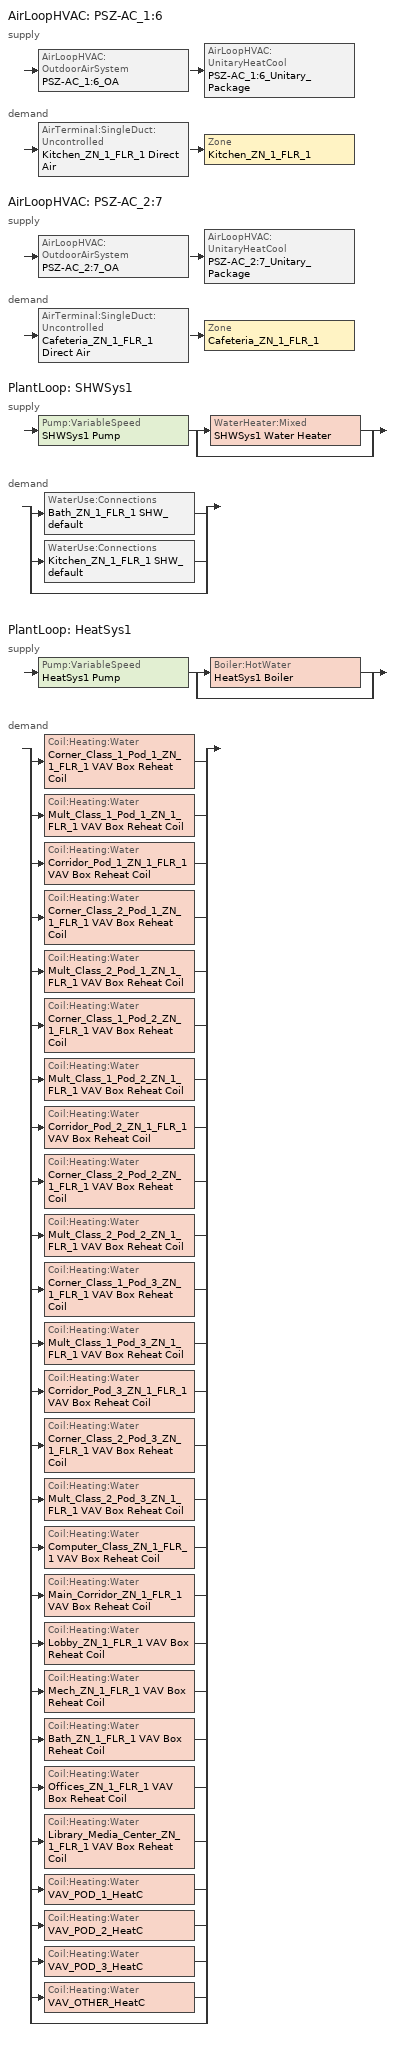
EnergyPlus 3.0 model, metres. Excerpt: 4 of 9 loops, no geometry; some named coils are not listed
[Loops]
AirLoopHVAC 'PSZ-AC_1:6'
 supply: AirLoopHVAC:OutdoorAirSystem 'PSZ-AC_1:6_OA' > AirLoopHVAC:UnitaryHeatCool 'PSZ-AC_1:6_Unitary_Package'
 demand: AirTerminal:SingleDuct:Uncontrolled 'Kitchen_ZN_1_FLR_1 Direct Air' > Zone 'Kitchen_ZN_1_FLR_1'
AirLoopHVAC 'PSZ-AC_2:7'
 supply: AirLoopHVAC:OutdoorAirSystem 'PSZ-AC_2:7_OA' > AirLoopHVAC:UnitaryHeatCool 'PSZ-AC_2:7_Unitary_Package'
 demand: AirTerminal:SingleDuct:Uncontrolled 'Cafeteria_ZN_1_FLR_1 Direct Air' > Zone 'Cafeteria_ZN_1_FLR_1'
PlantLoop 'SHWSys1'
 supply: Pump:VariableSpeed 'SHWSys1 Pump' > split
  | WaterHeater:Mixed 'SHWSys1 Water Heater'
  | bypass
 demand: split
  | WaterUse:Connections 'Bath_ZN_1_FLR_1 SHW_default'
  | WaterUse:Connections 'Kitchen_ZN_1_FLR_1 SHW_default'
  | bypass
PlantLoop 'HeatSys1'
 supply: Pump:VariableSpeed 'HeatSys1 Pump' > split
  | Boiler:HotWater 'HeatSys1 Boiler'
  | bypass
 demand: split
  | Coil:Heating:Water 'Corner_Class_1_Pod_1_ZN_1_FLR_1 VAV Box Reheat Coil'
  | Coil:Heating:Water 'Mult_Class_1_Pod_1_ZN_1_FLR_1 VAV Box Reheat Coil'
  | Coil:Heating:Water 'Corridor_Pod_1_ZN_1_FLR_1 VAV Box Reheat Coil'
  | Coil:Heating:Water 'Corner_Class_2_Pod_1_ZN_1_FLR_1 VAV Box Reheat Coil'
  | Coil:Heating:Water 'Mult_Class_2_Pod_1_ZN_1_FLR_1 VAV Box Reheat Coil'
  | Coil:Heating:Water 'Corner_Class_1_Pod_2_ZN_1_FLR_1 VAV Box Reheat Coil'
  | Coil:Heating:Water 'Mult_Class_1_Pod_2_ZN_1_FLR_1 VAV Box Reheat Coil'
  | Coil:Heating:Water 'Corridor_Pod_2_ZN_1_FLR_1 VAV Box Reheat Coil'
  | Coil:Heating:Water 'Corner_Class_2_Pod_2_ZN_1_FLR_1 VAV Box Reheat Coil'
  | Coil:Heating:Water 'Mult_Class_2_Pod_2_ZN_1_FLR_1 VAV Box Reheat Coil'
  | Coil:Heating:Water 'Corner_Class_1_Pod_3_ZN_1_FLR_1 VAV Box Reheat Coil'
  | Coil:Heating:Water 'Mult_Class_1_Pod_3_ZN_1_FLR_1 VAV Box Reheat Coil'
  | Coil:Heating:Water 'Corridor_Pod_3_ZN_1_FLR_1 VAV Box Reheat Coil'
  | Coil:Heating:Water 'Corner_Class_2_Pod_3_ZN_1_FLR_1 VAV Box Reheat Coil'
  | Coil:Heating:Water 'Mult_Class_2_Pod_3_ZN_1_FLR_1 VAV Box Reheat Coil'
  | Coil:Heating:Water 'Computer_Class_ZN_1_FLR_1 VAV Box Reheat Coil'
  | Coil:Heating:Water 'Main_Corridor_ZN_1_FLR_1 VAV Box Reheat Coil'
  | Coil:Heating:Water 'Lobby_ZN_1_FLR_1 VAV Box Reheat Coil'
  | Coil:Heating:Water 'Mech_ZN_1_FLR_1 VAV Box Reheat Coil'
  | Coil:Heating:Water 'Bath_ZN_1_FLR_1 VAV Box Reheat Coil'
  | Coil:Heating:Water 'Offices_ZN_1_FLR_1 VAV Box Reheat Coil'
  | Coil:Heating:Water 'Library_Media_Center_ZN_1_FLR_1 VAV Box Reheat Coil'
  | Coil:Heating:Water 'VAV_POD_1_HeatC'
  | Coil:Heating:Water 'VAV_POD_2_HeatC'
  | Coil:Heating:Water 'VAV_POD_3_HeatC'
  | Coil:Heating:Water 'VAV_OTHER_HeatC'
  | bypass
[ComponentCost:LineItem]
Name | Line Item Type | Item | Cost per Each | Quantity | Cost per Unit of Output Capacity
Infiltration:Kitchen_ZN_1_FLR_1 | General | Kitchen_ZN_1_FLR_1 | 1 | 0.0597
People:Kitchen_ZN_1_FLR_1 | General | Kitchen_ZN_1_FLR_1 | 1 | 25.2
LIGHTING EQUIP:Kitchen_ZN_1_FLR_1 | Lights | Kitchen_ZN_1_FLR_1 |  |  | 1
ElectricEquipment:Kitchen_ZN_1_FLR_1:MiscElec | General | Kitchen_ZN_1_FLR_1 | 1 | 31.9956
GasEquipment:Kitchen_ZN_1_FLR_1:MiscGas | General | Kitchen_ZN_1_FLR_1 | 1 | 240.4248
ElectricEquipment:Kitchen_ZN_1_FLR_1:ExhFan | General | Kitchen_ZN_1_FLR_1 | 1 | 1.3111
Infiltration:Cafeteria_ZN_1_FLR_1 | General | Cafeteria_ZN_1_FLR_1 | 1 | 0.14
People:Cafeteria_ZN_1_FLR_1 | General | Cafeteria_ZN_1_FLR_1 | 1 | 226.044
LIGHTING EQUIP:Cafeteria_ZN_1_FLR_1 | Lights | Cafeteria_ZN_1_FLR_1 |  |  | 1
ElectricEquipment:Cafeteria_ZN_1_FLR_1:PlugMisc | General | Cafeteria_ZN_1_FLR_1 | 1 | 7.9979
[Sizing:Zone] Zone Cooling Design Supply Air Temperature {C}=14; Zone Heating Design Supply Air Temperature {C}=40; Zone Cooling Design Supply Air Humidity Ratio {kg-H20/kg-air}=0.0085; Zone Heating Design Supply Air Humidity Ratio {kg-H20/kg-air}=0.008; Outdoor Air Method=Flow/Zone; Outside Air Flow per Zone Floor Area=0; Zone Sizing Factor=0; Cooling Design Air Flow Method {Flow/Zone | DesignDay}=DesignDay; Cooling Design Air Flow Rate=0; Cooling Minimum Air Flow=0; Cooling Minimum Air Flow Fraction=0; Heating Design Air Flow Method {Flow/Zone | DesignDay}=DesignDay; Heating Design Air Flow Rate=0
Name | Outside Air Flow per Zone {m3/s}
Kitchen_ZN_1_FLR_1 | 2.35974
Cafeteria_ZN_1_FLR_1 | 2.26044
[ZoneControl:Thermostat] Control Type Schedule=Dual Zone Control Type Sched
Name | Zone | Control 1
Kitchen_ZN_1_FLR_1 Thermostat | Kitchen_ZN_1_FLR_1 | Kitchen_ZN_1_FLR_1 DualSPSched
Cafeteria_ZN_1_FLR_1 Thermostat | Cafeteria_ZN_1_FLR_1 | Cafeteria_ZN_1_FLR_1 DualSPSched
[ThermostatSetpoint:DualSetpoint] Heating Setpoint Temperature Schedule=HTGSETP_SCH; Cooling Setpoint Temperature Schedule=CLGSETP_SCH
Kitchen_ZN_1_FLR_1 DualSPSched; Cafeteria_ZN_1_FLR_1 DualSPSched
[Zone equipment]
Kitchen_ZN_1_FLR_1: Kitchen_ZN_1_FLR_1 Exhaust Fan, Kitchen_ZN_1_FLR_1 Direct Air
Cafeteria_ZN_1_FLR_1: Cafeteria_ZN_1_FLR_1 Exhaust Fan, Cafeteria_ZN_1_FLR_1 Direct Air
[Coil:Heating:Water] Availablility Schedule=ALWAYS_ON; U-Factor Times Area Value {W/K}=AUTOSIZE; Maximum Water Flow Rate {m3/s}=AUTOSIZE; Coil Peformance input method=UFactorTimesAreaAndDesignWaterFlowRate; Nominal Capacity=AUTOSIZE; Design Inlet Water Temperature=82.2; Design Inlet Air Temperature=16.6; Design Outlet Water Temperature=71.1; Design Outlet Air Temperature=32.2
Corner_Class_1_Pod_1_ZN_1_FLR_1 VAV Box Reheat Coil; Mult_Class_1_Pod_1_ZN_1_FLR_1 VAV Box Reheat Coil; Corridor_Pod_1_ZN_1_FLR_1 VAV Box Reheat Coil; Corner_Class_2_Pod_1_ZN_1_FLR_1 VAV Box Reheat Coil; Mult_Class_2_Pod_1_ZN_1_FLR_1 VAV Box Reheat Coil; Corner_Class_1_Pod_2_ZN_1_FLR_1 VAV Box Reheat Coil; Mult_Class_1_Pod_2_ZN_1_FLR_1 VAV Box Reheat Coil; Corridor_Pod_2_ZN_1_FLR_1 VAV Box Reheat Coil; Corner_Class_2_Pod_2_ZN_1_FLR_1 VAV Box Reheat Coil; Mult_Class_2_Pod_2_ZN_1_FLR_1 VAV Box Reheat Coil; Corner_Class_1_Pod_3_ZN_1_FLR_1 VAV Box Reheat Coil; Mult_Class_1_Pod_3_ZN_1_FLR_1 VAV Box Reheat Coil; Corridor_Pod_3_ZN_1_FLR_1 VAV Box Reheat Coil; Corner_Class_2_Pod_3_ZN_1_FLR_1 VAV Box Reheat Coil; Mult_Class_2_Pod_3_ZN_1_FLR_1 VAV Box Reheat Coil; Computer_Class_ZN_1_FLR_1 VAV Box Reheat Coil; Main_Corridor_ZN_1_FLR_1 VAV Box Reheat Coil; Lobby_ZN_1_FLR_1 VAV Box Reheat Coil; Mech_ZN_1_FLR_1 VAV Box Reheat Coil; Bath_ZN_1_FLR_1 VAV Box Reheat Coil; Offices_ZN_1_FLR_1 VAV Box Reheat Coil; Library_Media_Center_ZN_1_FLR_1 VAV Box Reheat Coil
[Fan:ZoneExhaust] Availability Schedule=Hours_of_operation; Fan Efficiency=1
Name | Pressure Rise {Pa} | Maximum Flow Rate {m3/s} [*******]
Kitchen_ZN_1_FLR_1 Exhaust Fan | 0.01 | 0.0168
Cafeteria_ZN_1_FLR_1 Exhaust Fan | 0.0001 | 2.2604
[WaterUse:Connections]
Name | Water Use Equipment 1
Bath_ZN_1_FLR_1 SHW_default | Bath_ZN_1_FLR_1 SHW_default
Kitchen_ZN_1_FLR_1 SHW_default | Kitchen_ZN_1_FLR_1 SHW_default
[WaterUse:Equipment] Flow Rate Fraction Schedule=BLDG_SWH_SCH
Name | Peak Flow Rate {m3/s} | Target Temperature Schedule | Hot Water Supply Temperature Schedule Name  {C} | Zone | Sensible Fraction Schedule | Latent Fraction Schedule
Bath_ZN_1_FLR_1 SHW_default | 2.63889e-07 | Bath_ZN_1_FLR_1 SHW_default Temp Sched | Bath_ZN_1_FLR_1 SHW_default Hot Supply Temp Sched | Bath_ZN_1_FLR_1 | Bath_ZN_1_FLR_1 SHW_default Sensible fract sched | Bath_ZN_1_FLR_1 SHW_default Latent fract sched
Kitchen_ZN_1_FLR_1 SHW_default | 0.00010515 | Kitchen_ZN_1_FLR_1 SHW_default Temp Sched | Kitchen_ZN_1_FLR_1 SHW_default Hot Supply Temp Sched | Kitchen_ZN_1_FLR_1 | Kitchen_ZN_1_FLR_1 SHW_default Sensible fract sched | Kitchen_ZN_1_FLR_1 SHW_default Latent fract sched
[AirTerminal:SingleDuct:Uncontrolled] Availability Schedule=ALWAYS_ON; Maximum Air Flow Rate {m3/s}=AUTOSIZE
Kitchen_ZN_1_FLR_1 Direct Air; Cafeteria_ZN_1_FLR_1 Direct Air
[SetpointManager:SingleZone:Reheat] Control Variable=Temperature; Minimum Supply Air Temperature C=10; Maximum Supply Air Temperature C=50
Name | Control Zone | Setpoint Node or NodeList
SupAirTemp MngrKitchen_ZN_1_FLR_1 | Kitchen_ZN_1_FLR_1 | PSZ-AC_1:6 Supply Equipment Outlet Node
SupAirTemp MngrCafeteria_ZN_1_FLR_1 | Cafeteria_ZN_1_FLR_1 | PSZ-AC_2:7 Supply Equipment Outlet Node
[Refrigeration:Case] Availablility Schedule=ALWAYS_ON; Zone=Kitchen_ZN_1_FLR_1; Rated Ambient Temperature {C}=23.88; Rated Ambient Relative Humidity {%}=55; Rated Total Cooling Capacity per Unit length {W/m}=734; Case Length {m}=3.66; Latent Case Credit Curve Type=CaseTemperatureMethod; Standard Case Lighting Power per Unit Length {W/m}=33; Case Lighting Schedule=BLDG_LIGHT_SCH; Fraction Of Lighting Energy To Case=1; Case Anti-Sweat Heater Power per Unit Length {W/m}=0; Minimum Anti-Sweat Heater Power per Unit Length {W/m}=0; Anti-Sweat Heater Control Type {******}=None; Humidity At Zero Anti-Sweat Heater Energy {%}=0; Case Height {m}=0; Defrost Energy Correction Curve Type=None
Name | Rated Latent Heat Ratio | Rated Runtime Fraction | Case Operating Temperature {C} | Latent Case Credit Curve | Standard Case Fan Power per Unit Length {W/m} | Operating Case Fan Power per Unit Length {W/m} | Fraction of Anti-Sweat Heater Energy To Case | Case Defrost Power per Unit Length {W/m} | Case Defrost Type | Case Defrost Schedule | Case Defrost Drip-Down Schedule | Under Case HVAC Return Air Fraction | Refrigerated Case Restocking Schedule | Case Credit Fraction Schedule | Case Defrost Type {*******}
Kitchen_ZN_1_FLR_1_Case:1_WALKINFREEZER | 0.1 | 0.4 | -23 | Kitchen_ZN_1_FLR_1_Case:1_WALKINFREEZERSingleShelfHorizontal_LatentEnergyMult | 68.3 | 68.3 | 0 | 547 | ELECTRIC | Kitchen_ZN_1_FLR_1_Case:1_WALKINFREEZER_CaseDefrost2aDaySched | Kitchen_ZN_1_FLR_1_Case:1_WALKINFREEZER_CaseDripDown2aDaySched | 0 | Kitchen_ZN_1_FLR_1_Case:1_WALKINFREEZER_WalkInStockingSched | Kitchen_ZN_1_FLR_1_Case:1_WALKINFREEZER_CaseCreditReduxSched
Kitchen_ZN_1_FLR_1_Case:2_SELFCONTAINEDDISPLAYCASE | 0.08 | 0.85 | 2 | Kitchen_ZN_1_FLR_1_Case:2_SELFCONTAINEDDISPLAYCASEMultiShelfVertical_LatentEnergyMult | 55 | 55 | 0.2 | 0 |  |  |  | 0.05 | Kitchen_ZN_1_FLR_1_Case:2_SELFCONTAINEDDISPLAYCASE_CaseStockingSched |  | NONE
[Refrigeration:CompressorRack] Heat Rejection Location {OUTDOORS | ZONE}=ZONE; Design Condenser Fan Power {W}=350; Condenser Type=AIRCOOLED
Name | Design Compressor Rack COP {W/W} | Compressor Rack COP As Function Of Temperature Curve | Condenser Fan Power Function of Temperature Curve | Refrigeration Case 1
RACK1 | 1.5 | RACK1_RackCOPfTCurve | RACK1_RackCondFanCurve2 | Kitchen_ZN_1_FLR_1_Case:1_WALKINFREEZER
RACK2 | 3 | RACK2_RackCOPfTCurve |  | Kitchen_ZN_1_FLR_1_Case:2_SELFCONTAINEDDISPLAYCASE
[AirLoopHVAC] Design Supply Air Flow Rate {m3/s}=AUTOSIZE
PSZ-AC_1:6; PSZ-AC_2:7
[SetpointManager:Scheduled] Control Variable {TEMP}=Temperature
Name | Schedule | Setpoint Node
SHWSys1 Loop Setpoint Manager | SHWSys1-Loop-Temp-Schedule | SHWSys1 Supply Outlet Node
HeatSys1 Loop Setpoint Manager | HW-Loop-Temp-Schedule | HeatSys1 Supply Outlet Node
[SetpointManager:MixedAir] Control Variable=Temperature
Name | Setpoint Node or NodeList
PSZ-AC_1:6_OAMixed Air Temp Manager | PSZ-AC_1:6_OA-PSZ-AC_1:6_Unitary_PackageNode
PSZ-AC_2:7_OAMixed Air Temp Manager | PSZ-AC_2:7_OA-PSZ-AC_2:7_Unitary_PackageNode
[Sizing:System] Type Of Load To Size On {Sensible}=Sensible; Design Outdoor Air Flow Rate {m3/s}=AUTOSIZE; Minimum System Air Flow Ratio=1; Preheat Design Temperature {C}=7; Preheat Design Humidity Ratio {kg-H2O/kg-air}=0.008; Precool Design Temperature {C}=12.8; Precool Design Humidity Ratio {kg-H2O/kg-air}=0.008; Central Cooling Design Supply Air Temperature {C}=12.8; Central Heating Design Supply Air Temperature {C}=40; Sizing Option {Coincident | NonCoincident}=NonCoincident; 100% Outdoor Air in Cooling {Yes | No}=No; 100% Outdoor Air in Heating {Yes | No}=No; Central Cooling Design Supply Air Humidity Ratio {kg-H2O/kg-air}=0.0085; Central Heating Design Supply Air Humidity Ratio {kg-H2O/kg-air}=0.008; Cooling Design Air Flow Method=DesignDay; Cooling Design Air Flow Rate {m3/s}=0; Heating Design Air Flow Method=DesignDay; Heating Design Air Flow Rate {m3/s}=0
PSZ-AC_1:6; PSZ-AC_2:7
[Controller:OutdoorAir] Minimum Outdoor Air Flow Rate {m3/s}=AUTOSIZE; Maximum Outdoor Air Flow Rate {m3/s}=AUTOSIZE; Economizer Control Type=NoEconomizer; Economizer Control Action Type=ModulateFlow; Economizer Maximum Limit Dry-Bulb Temperature {C}=28; Economizer Maximum Limit Enthalpy {J/kg}=64000; Economizer Minimum Limit Dry-Bulb Temperature {C}=0; Lockout Type=NoLockout; Minimum Limit Type=FixedMinimum
Name | Minimum Outdoor Air Schedule
PSZ-AC_1:6_OA_Controller | MINOA_KITCHEN_SCHED
PSZ-AC_2:7_OA_Controller | MinOA_Sched
[AirLoopHVAC:UnitaryHeatCool] Availability Schedule=ALWAYS_ON; Supply Air Fan Operating Mode Schedule=AlWAYS_ON; Maximum Supply Air Temperature=AUTOSIZE; Supply Air Flow Rate During Cooling Operation=AUTOSIZE; Supply Air Flow Rate During Heating Operation=AUTOSIZE; Supply Air Flow Rate When No Cooling or Heating is Needed=AUTOSIZE; Fraction of Supply Air Flow That Goes Through the Controlling Zone=AUTOSIZE; Fan Placement=BlowThrough; Dehumidification Control Type=None
Name | Controlling Zone or Thermostat Location | Supply Fan | Heating Coil | Cooling Coil
PSZ-AC_1:6_Unitary_Package | Kitchen_ZN_1_FLR_1 | PSZ-AC_1:6_Unitary_Package_fan | PSZ-AC_1:6_Unitary_Package_HeatCoil | PSZ-AC_1:6_Unitary_Package_CoolCoil
PSZ-AC_2:7_Unitary_Package | Cafeteria_ZN_1_FLR_1 | PSZ-AC_2:7_Unitary_Package_fan | PSZ-AC_2:7_Unitary_Package_HeatCoil | PSZ-AC_2:7_Unitary_Package_CoolCoil
[Fan:OnOff] Availability Schedule=HVACOperationSchd; Fan Efficiency=0.35; Pressure Rise=500; Maximum Flow Rate=AUTOSIZE; Motor Efficiency=0.9; Motor in Airstream Fraction=1
PSZ-AC_1:6_Unitary_Package_fan; PSZ-AC_2:7_Unitary_Package_fan
[Coil:Heating:Gas] Availability Schedule=ALWAYS_ON; Gas Burner Efficiency=0.8; Nominal Capacity=AUTOSIZE
PSZ-AC_1:6_Unitary_Package_HeatCoil; PSZ-AC_2:7_Unitary_Package_HeatCoil
[Coil:Cooling:DX:SingleSpeed] Availability Schedule=ALWAYS_ON; Rated Total Cooling Capacity {W}=AUTOSIZE; Rated Sensible Heat Ratio=AUTOSIZE; Rated COP=3.68889; Rated Air Flow Rate=AUTOSIZE; Supply Air Fan Operating Mode=CyclingFanAndCompressor
Name | Total Cooling Capacity Function of Temperature Curve | Total Cooling Capacity Function of Flow Fraction Curve | Energy Input Ratio Function of Temperature Curve | Energy Input Ratio Function of Flow Fraction Curve | Part Load Fraction Correlation Curve
PSZ-AC_1:6_Unitary_Package_CoolCoil | PSZ-AC_1:6_Unitary_PackagecoolCapFT | PSZ-AC_1:6_Unitary_PackagecoolFFF | PSZ-AC_1:6_Unitary_PackagecoolEIRFT | PSZ-AC_1:6_Unitary_PackagecoolEIRFFF | PSZ-AC_1:6_Unitary_PackagecoolPLR
PSZ-AC_2:7_Unitary_Package_CoolCoil | PSZ-AC_2:7_Unitary_PackagecoolCapFT | PSZ-AC_2:7_Unitary_PackagecoolFFF | PSZ-AC_2:7_Unitary_PackagecoolEIRFT | PSZ-AC_2:7_Unitary_PackagecoolEIRFFF | PSZ-AC_2:7_Unitary_PackagecoolPLR
[PlantLoop] Fluid Type {WATER}=Water; Minimum Loop Temperature {C}=10; Maximum Loop Flow Rate {m3/s}=AUTOSIZE; Minimum Loop Flow Rate {m3/s}=0; Loop Volume {m3}=AUTOSIZE; Load Distribution Scheme {OPTIMAL | SEQUENTIAL}=Optimal
Name | Loop Equipment Operation Scheme | Maximum Loop Temperature {C}
SHWSys1 | SHWSys1 Loop Operation Scheme List | 60
HeatSys1 | HeatSys1 Loop Operation Scheme List | 100
[Sizing:Plant] Loop Type {COOLING | HEATING}=Heating
Name | Design Loop Exit Temperature {C} | Design Loop Temperature Difference {C}
SHWSys1 | 60 | 5
HeatSys1 | 82 | 11
[PlantEquipmentOperationSchemes] Control Scheme 1 Object Type {*******}=PlantEquipmentOperation:HeatingLoad; Control Scheme 1 Schedule=PlantOnSched
Name | Control Scheme 1
SHWSys1 Loop Operation Scheme List | SHWSys1 Operation Scheme
HeatSys1 Loop Operation Scheme List | HeatSys1 Operation Scheme
[PlantEquipmentOperation:HeatingLoad] Load Range 1 Lower Limit {W}=0; Load Range 1 Upper Limit {W}=1000000000000000
Name | Priority Control 1 Equipment List
SHWSys1 Operation Scheme | SHWSys1 Equipment List
HeatSys1 Operation Scheme | HeatSys1 Equipment List
[PlantEquipmentList]
SHWSys1 Equipment List: SHWSys1 Water Heater
HeatSys1 Equipment List: HeatSys1 Boiler
[Pump:VariableSpeed] Rated Flow Rate {m3/s}=AUTOSIZE; Rated Power Consumption {W}=AUTOSIZE; Fraction of Motor Inefficiencies to Fluid Stream=0; Coefficient 1 of the Part Load Performance Curve=0; Coefficient 2 of the Part Load Performance Curve=1; Coefficient 3 of the Part Load Performance Curve=0; Coefficient 4 of the Part Load Performance Curve=0; Minimum Flow Rate {m3/s}=0; Pump Control Type {Continuous | Intermittent}=Intermittent
Name | Rated Pump Head {Pa} [179352 Pa = 60 ft] | Motor Efficiency
SHWSys1 Pump | 1 | 1
HeatSys1 Pump | 179352 | 0.9
[WaterHeater:Mixed]
SHWSys1 Water Heater: Tank Volume {m3}=1; Setpoint Temperature Schedule=SHWSys1 Water Heater Setpoint Temperature Schedule Name; Deadband Temperature Difference {deltaC}=2; Maximum Temperature Limit {C}=82.2222; Heater Control Type {Cycle | Modulate}=Cycle; Heater Maximum Capacity {W}=845000; Heater Fuel Type=NATURALGAS; Heater Thermal Efficiency=0.8; Off Cycle Parasitic Fuel Consumption Rate {W}=20; Off Cycle Parasitic Fuel Type=NATURALGAS; Off Cycle Parasitic Heat Fraction To Tank=0.8; On Cycle Parasitic Fuel Type=NATURALGAS; Ambient Temperature Indicator {Schedule | Zone | Outdoors}=SCHEDULE; Ambient Temperature Schedule=SHWSys1 Water Heater Ambient Temperature Schedule Name; Off Cycle Loss Coefficient to Ambient Temperature {W/K}=6; On Cycle Loss Coefficient to Ambient Temperature {W/K}=6; Use Side Effectiveness=1; Source Side Effectiveness=1; Use Side Design Flow Rate=AUTOSIZE; Source Side Design Flow Rate=AUTOSIZE; Indirect Water Heater Recovery Time=1.5
[Boiler:HotWater]
HeatSys1 Boiler: Fuel Type=NATURALGAS; Nominal Capacity {W}=AUTOSIZE; Nominal Thermal Efficiency=0.8; Design Water Outlet Temperature {C}=81; Design Water Flow Rate {m3/s}=AUTOSIZE; Minimum Part Load Ratio=0; Maximum Part Load Ratio=1.2; Optimum Part Load Ratio=1; Water Outlet Upper Temperature Limit {C}=95; Boiler Flow Mode=VariableFlow; Parasitic Electric Load=0; Sizing Factor=1
[Schedule:Compact]
BLDG_LIGHT_SCH: Through: 6/30, For: Weekdays SummerDesignDay, Until: 07:00, 0.1773, Until: 21:00, 0.9, Until: 24:00, 0.1773, For: WeekEnds WinterDesignDay Holidays AllOtherDays, Until: 24:00, 0.1773, Through: 9/1, For: Weekdays SummerDesignDay, Until: 08:00, 0.1773, Until: 20:00, 0.5, Until: 24:00, 0.1773, For: WeekEnds WinterDesignDay Holidays AllOtherDays, Until: 24:00, 0.1773, Through: 12/31, For: Weekdays SummerDesignDay, Until: 07:00, 0.1773, Until: 21:00, 0.9, Until: 24:00, 0.1773, For: WeekEnds WinterDesignDay Holidays AllOtherDays, Until: 24:00, 0.1773
BLDG_SWH_SCH: Through: 6/15, For: Weekdays SummerDesignDay, Until: 07:00, 0.05, Until: 08:00, 0.1, Until: 09:00, 0.34, Until: 10:00, 0.6, Until: 11:00, 0.63, Until: 12:00, 0.72, Until: 13:00, 0.79, Until: 14:00, 0.83, Until: 15:00, 0.61, Until: 16:00, 0.65, Until: 18:00, 0.1, Until: 19:00, 0.19, Until: 20:00, 0.25, Until: 22:00, 0.22, Until: 23:00, 0.12, Until: 24:00, 0.09, For: Saturday WinterDesignDay, Until: 09:00, 0.03, Until: 13:00, 0.05, Until: 24:00, 0.03, For: Sunday Holidays AllOtherDays, Until: 08:00, 0.03, Until: 14:00, 0.05, Until: 24:00, 0.03, Through: 9/15, For: Weekdays SummerDesignDay, Until: 07:00, 0.05, Until: 18:00, 0.1, Until: 19:00, 0.19, Until: 20:00, 0.25, Until: 22:00, 0.22, Until: 23:00, 0.12, Until: 24:00, 0.09, For: Saturday WinterDesignDay, Until: 09:00, 0.03, Until: 13:00, 0.05, Until: 24:00, 0.03, For: Sunday Holidays AllOtherDays, Until: 08:00, 0.03, Until: 14:00, 0.05, Until: 24:00, 0.03, Through: 12/31, For: Weekdays SummerDesignDay, Until: 07:00, 0.05, Until: 08:00, 0.1, Until: 09:00, 0.34, Until: 10:00, 0.6, Until: 11:00, 0.63, Until: 12:00, 0.72, Until: 13:00, 0.79, Until: 14:00, 0.83, Until: 15:00, 0.61, Until: 16:00, 0.65, Until: 18:00, 0.1, Until: 19:00, 0.19, Until: 20:00, 0.25, Until: 22:00, 0.22, Until: 23:00, 0.12, Until: 24:00, 0.09, For: Saturday WinterDesignDay, Until: 09:00, 0.03, Until: 13:00, 0.05, Until: 24:00, 0.03, For: Sunday Holidays AllOtherDays, Until: 08:00, 0.03, Until: 14:00, 0.05, Until: 24:00, 0.03
ALWAYS_ON; PlantOnSched: Through: 12/31, For: AllDays, Until: 24:00, 1
Dual Zone Control Type Sched: Through: 12/31, For: AllDays, Until: 24:00, 4
HW-Loop-Temp-Schedule: Through: 12/31, For: AllDays, Until: 24:00, 67
Hours_of_operation; HVACOperationSchd: Through: 12/31, For: Weekdays SummerDesignDay, Until: 07:00, 0, Until: 21:00, 1, Until: 24:00, 0, For: WeekEnds WinterDesignDay Holidays AllOtherDays, Until: 24:00, 0
HTGSETP_SCH: Through: 12/31, For: SummerDesignDay, Until: 24:00, 16, For: WinterDesignDay, Until: 24:00, 21, For: Weekdays, Until: 07:00, 16, Until: 21:00, 21, Until: 24:00, 16, For: WeekEnds Holidays AllOtherDays, Until: 24:00, 16
CLGSETP_SCH: Through: 12/31, For: SummerDesignDay, Until: 24:00, 19, For: WinterDesignDay, Until: 24:00, 31, For: WeekEnds, Until: 24:00, 31, For: Weekdays Holidays AllOtherDays, Until: 07:00, 31, Until: 21:00, 25, Until: 24:00, 31
MinOA_Sched: Through: 12/31, For: Weekdays SummerDesignDay, Until: 07:00, 0, Until: 21:00, 1, Until: 24:00, 0, For: WeekEnds WinterDesignDay Holidays AllOtherDays, Until: 24:00, 1
MinOA_Kitchen_Sched: Through: 12/31, For: Weekdays SummerDesignDay, Until: 07:00, 0, Until: 17:00, 0.042, Until: 24:00, 0, For: WeekEnds WinterDesignDay Holidays AllOtherDays, Until: 24:00, 0
Bath_ZN_1_FLR_1 SHW_default Latent fract sched; Kitchen_ZN_1_FLR_1 SHW_default Latent fract sched: Through: 12/31, For: AllDays, Until: 24:00, 0.05
Bath_ZN_1_FLR_1 SHW_default Sensible fract sched; Kitchen_ZN_1_FLR_1 SHW_default Sensible fract sched: Through: 12/31, For: AllDays, Until: 24:00, 0.2
Bath_ZN_1_FLR_1 SHW_default Temp Sched; Kitchen_ZN_1_FLR_1 SHW_default Temp Sched: Through: 12/31, For: AllDays, Until: 24:00, 40
Bath_ZN_1_FLR_1 SHW_default Hot Supply Temp Sched; Kitchen_ZN_1_FLR_1 SHW_default Hot Supply Temp Sched: Through: 12/31, For: AllDays, Until: 24:00, 55
Kitchen_ZN_1_FLR_1_Case:1_WALKINFREEZER_CaseDefrost2aDaySched: ON/OFF, Through: 12/31, For:AllDays, Interpolate:Yes, Until: 11:00, 0, Until: 11:20, 1, Until: 23:00, 0, Until: 23:20, 1, Until: 24:00, 0
Kitchen_ZN_1_FLR_1_Case:1_WALKINFREEZER_CaseDripDown2aDaySched: ON/OFF, Through: 12/31, For:AllDays, Interpolate:Yes, Until: 11:00, 0, Until: 11:30, 1, Until: 23:00, 0, Until: 23:30, 1, Until: 24:00, 0
Kitchen_ZN_1_FLR_1_Case:1_WALKINFREEZER_WalkInStockingSched: Any Number, Through: 12/31, For: Tuesday Friday, Until: 4:00, 0, Until: 5:00, 725, Until: 6:00, 417, Until: 7:00, 290, Until: 24:00, 0, For: AllOtherDays, Until: 4:00, 0, Until: 5:00, 125, Until: 6:00, 117, Until: 7:00, 90, Until: 19:00, 0, Until: 20:00, 125, Until: 21:00, 117, Until: 22:00, 90, Until: 24:00, 0
Kitchen_ZN_1_FLR_1_Case:1_WALKINFREEZER_CaseCreditReduxSched: Fraction, Through: 12/31, For:AllDays, Interpolate:No, Until: 7:00, 0.2, Until: 21:00, 0.4, Until: 24:00, 0.2
Kitchen_ZN_1_FLR_1_Case:2_SELFCONTAINEDDISPLAYCASE_CaseStockingSched: Any Number, Through: 12/31, For:AllDays, Until: 6:00, 0, Until: 7:00, 50, Until: 9:00, 70, Until: 10:00, 80, Until: 11:00, 70, Until: 13:00, 50, Until: 14:00, 80, Until: 15:00, 90, Until: 16:00, 80, Until: 24:00, 0
SHWSys1-Loop-Temp-Schedule; SHWSys1 Water Heater Setpoint Temperature Schedule Name: Through: 12/31, For: AllDays, Until: 24:00, 60
SHWSys1 Water Heater Ambient Temperature Schedule Name: Through: 12/31, For: AllDays, Until: 24:00, 22
[Curve:Cubic] Minimum Value of x=-35; Maximum Value of x=20
Name | Coefficient1 Constant | Coefficient2 x | Coefficient3 x**2 | Coefficient4 x**3
Kitchen_ZN_1_FLR_1_Case:1_WALKINFREEZERSingleShelfHorizontal_LatentEnergyMult | 0.0236 | 0.0006 | 0 | 0
Kitchen_ZN_1_FLR_1_Case:2_SELFCONTAINEDDISPLAYCASEMultiShelfVertical_LatentEnergyMult | 0.0265263 | 0.00107803 | 6.02558e-05 | 1.23732e-06
[Curve:Quadratic]
Name | Coefficient1 Constant | Coefficient2 x | Coefficient3 x**2 | Minimum Value of x | Maximum Value of x
RACK1_RackCOPfTCurve | 1.7603 | -0.0377 | 0.0004 | 10 | 35
RACK1_RackCondFanCurve2 | 0 | 0.0286 | 0 | 0 | 35
RACK2_RackCOPfTCurve | 1 | 0 | 0 | 0 | 50
PSZ-AC_1:6_Unitary_PackagecoolFFF; PSZ-AC_2:7_Unitary_PackagecoolFFF | 0.8 | 0.2 | 0 | 0.5 | 1.5
PSZ-AC_1:6_Unitary_PackagecoolEIRFFF; PSZ-AC_2:7_Unitary_PackagecoolEIRFFF | 1.156 | -0.1816 | 0.0256 | 0.5 | 1.5
PSZ-AC_1:6_Unitary_PackagecoolPLR; PSZ-AC_2:7_Unitary_PackagecoolPLR | 0.75 | 0.25 | 0 | 0 | 1
[Curve:Biquadratic] Minimum Value of x=12.77778; Maximum Value of x=23.88889; Minimum Value of y=21.11111; Maximum Value of y=46.11111
Name | Coefficient1 Constant | Coefficient2 x | Coefficient3 x**2 | Coefficient4 y | Coefficient5 y**2 | Coefficient6 x*y
PSZ-AC_1:6_Unitary_PackagecoolCapFT; PSZ-AC_2:7_Unitary_PackagecoolCapFT | 0.766956 | 0.0107756 | -4.14703e-05 | 0.00134961 | -0.000261144 | 0.000457488
PSZ-AC_1:6_Unitary_PackagecoolEIRFT; PSZ-AC_2:7_Unitary_PackagecoolEIRFT | 0.297145 | 0.0430933 | -0.000748766 | 0.00597727 | 0.000482112 | -0.000956448
